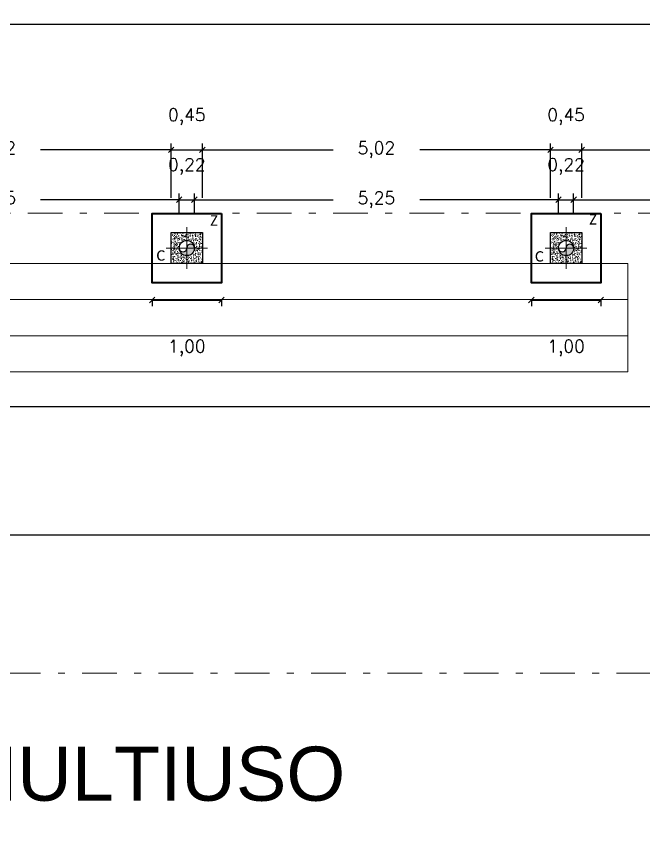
# Model space of a CAD drawing. Header units: metres. Extents: x 772934 to 773467, y 8442002 to 8442594.
# Drawn here: x 773082.96 to 773092, y 8442217.63 to 8442229.49 of the extents above; entities that cross this region are included whole.
import ezdxf

# ---------------------------------------------------------------- set-up
doc = ezdxf.new("R2010")
doc.units = ezdxf.units.M
doc.header["$PDMODE"] = 66
doc.linetypes.add('DASHDOT', pattern=[1, 0.5, -0.25, 0, -0.25])
for name, color, linetype, lineweight in [('02', 2, 'Continuous', 20), ('CIMENTACION', 7, 'Continuous', 40), ('COLUMNASS', 9, 'Continuous', 25), ('COTAS', 40, 'Continuous', 5), ('MURO...', 112, 'Continuous', 30), ('N.P.T', 61, 'DASHDOT', 9)]:
    doc.layers.add(name, color=color, linetype=linetype, lineweight=lineweight)
doc.layers.add('GRADERIA', color=7, linetype='Continuous', lineweight=15, true_color=0xc75757)
doc.layers.add('TEXTOS-CHICOS-03', color=3, linetype='Continuous')
doc.styles.add('ARIAL', font='arial.ttf', dxfattribs={"width": 1.1})
doc.styles.add('Legend', font='calibri.ttf')
doc.styles.get("Standard").update_dxf_attribs({"font": 'simplex.shx'})
doc.dimstyles.new('ISO-25', dxfattribs={"dimscale": 0, "dimtxt": 0.18, "dimasz": 0.08, "dimexe": 0.09, "dimexo": 0.5, "dimgap": 0.35, "dimtad": 0, "dimtih": 1, "dimtoh": 1, "dimzin": 3, "dimtxsty": 'Standard', "dimblk": 'OBLIQUE', "dimcen": -3, "dimclrd": 256, "dimclre": 256, "dimadec": 0, "dimazin": 0, "dimtfac": 1, "dimtmove": 2, "dimatfit": 2, "dimldrblk": 'OBLIQUE', "dimfxl": 1, "dimfxlon": 1, "dimtolj": 2, "dimarcsym": 0})

# ---------------------------------------------------------------- blocks, each defined once
blk = doc.blocks.new('_Oblique')
at = {"color": 0, "linetype": 'ByBlock', "lineweight": -2}
blk.add_line((-0.5, -0.5), (0.5, 0.5), dxfattribs=at)
blk = doc.blocks.new('*D85')
at = {"color": 173, "lineweight": -2, "ltscale": 0.05, "true_color": 0x4b5ece, "transparency": 16777216}
for p, q in [((773084.92, 8442225.396), (773084.92, 8442225.306)), ((773085.92, 8442225.396), (773085.92, 8442225.306))]:
    blk.add_line(p, q, dxfattribs=at)
at = {"color": 175, "lineweight": -2, "ltscale": 0.05, "true_color": 0x4d4db3, "transparency": 16777216}
blk.add_line((773084.92, 8442225.396), (773085.92, 8442225.396), dxfattribs=at)
at = {"layer": 'Defpoints', "color": 0, "ltscale": 0.05, "transparency": 16777216}
for p in [(773084.92, 8442225.646), (773085.92, 8442225.646), (773085.92, 8442225.396)]:
    blk.add_point(p, dxfattribs=at)
at = {"color": 175, "lineweight": -2, "ltscale": 0.05, "true_color": 0x4d4db3, "transparency": 16777216, "xscale": 0.08, "yscale": 0.08, "zscale": 0.08, "rotation": 180}
blk.add_blockref('_Oblique', (773084.92, 8442225.396), dxfattribs=at)
at = {"color": 175, "lineweight": -2, "ltscale": 0.05, "true_color": 0x4d4db3, "transparency": 16777216, "xscale": 0.08, "yscale": 0.08, "zscale": 0.08}
blk.add_blockref('_Oblique', (773085.92, 8442225.396), dxfattribs=at)
at = {"color": 0, "ltscale": 0.05, "transparency": 16777216, "insert": (773085.42, 8442224.702), "char_height": 0.18, "attachment_point": 5}
blk.add_mtext('\\A2;1,00', dxfattribs=at)
blk = doc.blocks.new('*D86')
at = {"color": 173, "lineweight": -2, "ltscale": 0.05, "true_color": 0x4b5ece, "transparency": 16777216}
for p, q in [((773090.387, 8442225.396), (773090.387, 8442225.306)), ((773091.387, 8442225.396), (773091.387, 8442225.306))]:
    blk.add_line(p, q, dxfattribs=at)
at = {"color": 175, "lineweight": -2, "ltscale": 0.05, "true_color": 0x4d4db3, "transparency": 16777216}
blk.add_line((773090.387, 8442225.396), (773091.387, 8442225.396), dxfattribs=at)
at = {"layer": 'Defpoints', "color": 0, "ltscale": 0.05, "transparency": 16777216}
for p in [(773090.387, 8442225.646), (773091.387, 8442225.646), (773091.387, 8442225.396)]:
    blk.add_point(p, dxfattribs=at)
at = {"color": 175, "lineweight": -2, "ltscale": 0.05, "true_color": 0x4d4db3, "transparency": 16777216, "xscale": 0.08, "yscale": 0.08, "zscale": 0.08, "rotation": 180}
blk.add_blockref('_Oblique', (773090.387, 8442225.396), dxfattribs=at)
at = {"color": 175, "lineweight": -2, "ltscale": 0.05, "true_color": 0x4d4db3, "transparency": 16777216, "xscale": 0.08, "yscale": 0.08, "zscale": 0.08}
blk.add_blockref('_Oblique', (773091.387, 8442225.396), dxfattribs=at)
at = {"color": 0, "ltscale": 0.05, "transparency": 16777216, "insert": (773090.887, 8442224.702), "char_height": 0.18, "attachment_point": 5}
blk.add_mtext('\\A2;1,00', dxfattribs=at)
blk = doc.blocks.new('*D96')
at = {"color": 173, "lineweight": -2, "ltscale": 0.05, "true_color": 0x4b5ece, "transparency": 16777216}
for p, q in [((773080.063, 8442226.646), (773080.063, 8442226.932)), ((773085.31, 8442226.646), (773085.31, 8442226.932))]:
    blk.add_line(p, q, dxfattribs=at)
at = {"color": 175, "lineweight": -2, "ltscale": 0.05, "true_color": 0x4d4db3, "transparency": 16777216}
for p, q in [((773080.063, 8442226.842), (773082.062, 8442226.842)), ((773085.31, 8442226.842), (773083.311, 8442226.842))]:
    blk.add_line(p, q, dxfattribs=at)
at = {"layer": 'Defpoints', "color": 0, "ltscale": 0.05, "transparency": 16777216}
for p in [(773085.31, 8442226.842), (773080.063, 8442226.146), (773085.31, 8442226.146)]:
    blk.add_point(p, dxfattribs=at)
at = {"color": 175, "lineweight": -2, "ltscale": 0.05, "true_color": 0x4d4db3, "transparency": 16777216, "xscale": 0.08, "yscale": 0.08, "zscale": 0.08, "rotation": 180}
blk.add_blockref('_Oblique', (773080.063, 8442226.842), dxfattribs=at)
at = {"color": 175, "lineweight": -2, "ltscale": 0.05, "true_color": 0x4d4db3, "transparency": 16777216, "xscale": 0.08, "yscale": 0.08, "zscale": 0.08}
blk.add_blockref('_Oblique', (773085.31, 8442226.842), dxfattribs=at)
at = {"color": 0, "ltscale": 0.05, "transparency": 16777216, "insert": (773082.687, 8442226.842), "char_height": 0.18, "attachment_point": 5}
blk.add_mtext('\\A2;5,25', dxfattribs=at)
blk = doc.blocks.new('*D97')
at = {"color": 173, "lineweight": -2, "ltscale": 0.05, "true_color": 0x4b5ece, "transparency": 16777216}
for p, q in [((773085.31, 8442226.646), (773085.31, 8442226.932)), ((773085.529, 8442226.646), (773085.529, 8442226.932))]:
    blk.add_line(p, q, dxfattribs=at)
at = {"color": 175, "lineweight": -2, "ltscale": 0.05, "true_color": 0x4d4db3, "transparency": 16777216}
blk.add_line((773085.31, 8442226.842), (773085.529, 8442226.842), dxfattribs=at)
at = {"layer": 'Defpoints', "color": 0, "ltscale": 0.05, "transparency": 16777216}
for p in [(773085.529, 8442226.842), (773085.31, 8442226.146), (773085.529, 8442226.146)]:
    blk.add_point(p, dxfattribs=at)
at = {"color": 0, "ltscale": 0.05, "transparency": 16777216, "insert": (773085.42, 8442227.322), "char_height": 0.18, "attachment_point": 5}
blk.add_mtext('\\A2;0,22', dxfattribs=at)
blk = doc.blocks.new('*D98')
at = {"color": 173, "lineweight": -2, "ltscale": 0.05, "true_color": 0x4b5ece, "transparency": 16777216}
for p, q in [((773085.529, 8442226.646), (773085.529, 8442226.932)), ((773090.777, 8442226.646), (773090.777, 8442226.932))]:
    blk.add_line(p, q, dxfattribs=at)
at = {"color": 175, "lineweight": -2, "ltscale": 0.05, "true_color": 0x4d4db3, "transparency": 16777216}
for p, q in [((773085.529, 8442226.842), (773087.529, 8442226.842)), ((773090.777, 8442226.842), (773088.778, 8442226.842))]:
    blk.add_line(p, q, dxfattribs=at)
at = {"layer": 'Defpoints', "color": 0, "ltscale": 0.05, "transparency": 16777216}
for p in [(773090.777, 8442226.842), (773085.529, 8442226.146), (773090.777, 8442226.146)]:
    blk.add_point(p, dxfattribs=at)
at = {"color": 175, "lineweight": -2, "ltscale": 0.05, "true_color": 0x4d4db3, "transparency": 16777216, "xscale": 0.08, "yscale": 0.08, "zscale": 0.08, "rotation": 180}
blk.add_blockref('_Oblique', (773085.529, 8442226.842), dxfattribs=at)
at = {"color": 175, "lineweight": -2, "ltscale": 0.05, "true_color": 0x4d4db3, "transparency": 16777216, "xscale": 0.08, "yscale": 0.08, "zscale": 0.08}
blk.add_blockref('_Oblique', (773090.777, 8442226.842), dxfattribs=at)
at = {"color": 0, "ltscale": 0.05, "transparency": 16777216, "insert": (773088.153, 8442226.842), "char_height": 0.18, "attachment_point": 5}
blk.add_mtext('\\A2;5,25', dxfattribs=at)
blk = doc.blocks.new('*D99')
at = {"color": 173, "lineweight": -2, "ltscale": 0.05, "true_color": 0x4b5ece, "transparency": 16777216}
for p, q in [((773090.777, 8442226.646), (773090.777, 8442226.932)), ((773090.996, 8442226.646), (773090.996, 8442226.932))]:
    blk.add_line(p, q, dxfattribs=at)
at = {"color": 175, "lineweight": -2, "ltscale": 0.05, "true_color": 0x4d4db3, "transparency": 16777216}
blk.add_line((773090.777, 8442226.842), (773090.996, 8442226.842), dxfattribs=at)
at = {"layer": 'Defpoints', "color": 0, "ltscale": 0.05, "transparency": 16777216}
for p in [(773090.996, 8442226.842), (773090.777, 8442226.146), (773090.996, 8442226.146)]:
    blk.add_point(p, dxfattribs=at)
at = {"color": 0, "ltscale": 0.05, "transparency": 16777216, "insert": (773090.887, 8442227.322), "char_height": 0.18, "attachment_point": 5}
blk.add_mtext('\\A2;0,22', dxfattribs=at)
blk = doc.blocks.new('*D100')
at = {"color": 173, "lineweight": -2, "ltscale": 0.05, "true_color": 0x4b5ece, "transparency": 16777216}
for p, q in [((773090.996, 8442226.646), (773090.996, 8442226.932)), ((773096.244, 8442226.646), (773096.244, 8442226.932))]:
    blk.add_line(p, q, dxfattribs=at)
at = {"color": 175, "lineweight": -2, "ltscale": 0.05, "true_color": 0x4d4db3, "transparency": 16777216}
for p, q in [((773090.996, 8442226.842), (773092.996, 8442226.842)), ((773096.244, 8442226.842), (773094.244, 8442226.842))]:
    blk.add_line(p, q, dxfattribs=at)
at = {"layer": 'Defpoints', "color": 0, "ltscale": 0.05, "transparency": 16777216}
for p in [(773096.244, 8442226.842), (773090.996, 8442226.146), (773096.244, 8442226.146)]:
    blk.add_point(p, dxfattribs=at)
at = {"color": 175, "lineweight": -2, "ltscale": 0.05, "true_color": 0x4d4db3, "transparency": 16777216, "xscale": 0.08, "yscale": 0.08, "zscale": 0.08, "rotation": 180}
blk.add_blockref('_Oblique', (773090.996, 8442226.842), dxfattribs=at)
at = {"color": 175, "lineweight": -2, "ltscale": 0.05, "true_color": 0x4d4db3, "transparency": 16777216, "xscale": 0.08, "yscale": 0.08, "zscale": 0.08}
blk.add_blockref('_Oblique', (773096.244, 8442226.842), dxfattribs=at)
at = {"color": 0, "ltscale": 0.05, "transparency": 16777216, "insert": (773093.62, 8442226.842), "char_height": 0.18, "attachment_point": 5}
blk.add_mtext('\\A2;5,25', dxfattribs=at)
blk = doc.blocks.new('*D109')
at = {"color": 173, "lineweight": -2, "ltscale": 0.05, "true_color": 0x4b5ece, "transparency": 16777216}
for p, q in [((773080.178, 8442226.871), (773080.178, 8442227.653)), ((773085.195, 8442226.871), (773085.195, 8442227.653))]:
    blk.add_line(p, q, dxfattribs=at)
at = {"color": 175, "lineweight": -2, "ltscale": 0.05, "true_color": 0x4d4db3, "transparency": 16777216}
for p, q in [((773080.178, 8442227.563), (773082.062, 8442227.563)), ((773085.195, 8442227.563), (773083.311, 8442227.563))]:
    blk.add_line(p, q, dxfattribs=at)
at = {"layer": 'Defpoints', "color": 0, "ltscale": 0.05, "transparency": 16777216}
for p in [(773085.195, 8442227.563), (773080.178, 8442226.371), (773085.195, 8442226.371)]:
    blk.add_point(p, dxfattribs=at)
at = {"color": 175, "lineweight": -2, "ltscale": 0.05, "true_color": 0x4d4db3, "transparency": 16777216, "xscale": 0.08, "yscale": 0.08, "zscale": 0.08, "rotation": 180}
blk.add_blockref('_Oblique', (773080.178, 8442227.563), dxfattribs=at)
at = {"color": 175, "lineweight": -2, "ltscale": 0.05, "true_color": 0x4d4db3, "transparency": 16777216, "xscale": 0.08, "yscale": 0.08, "zscale": 0.08}
blk.add_blockref('_Oblique', (773085.195, 8442227.563), dxfattribs=at)
at = {"color": 0, "ltscale": 0.05, "transparency": 16777216, "insert": (773082.687, 8442227.563), "char_height": 0.18, "attachment_point": 5}
blk.add_mtext('\\A2;5,02', dxfattribs=at)
blk = doc.blocks.new('*D110')
at = {"color": 173, "lineweight": -2, "ltscale": 0.05, "true_color": 0x4b5ece, "transparency": 16777216}
for p, q in [((773085.195, 8442226.871), (773085.195, 8442227.653)), ((773085.645, 8442226.871), (773085.645, 8442227.653))]:
    blk.add_line(p, q, dxfattribs=at)
at = {"color": 175, "lineweight": -2, "ltscale": 0.05, "true_color": 0x4d4db3, "transparency": 16777216}
blk.add_line((773085.195, 8442227.563), (773085.645, 8442227.563), dxfattribs=at)
at = {"layer": 'Defpoints', "color": 0, "ltscale": 0.05, "transparency": 16777216}
for p in [(773085.645, 8442227.563), (773085.195, 8442226.371), (773085.645, 8442226.371)]:
    blk.add_point(p, dxfattribs=at)
at = {"color": 0, "ltscale": 0.05, "transparency": 16777216, "insert": (773085.42, 8442228.042), "char_height": 0.18, "attachment_point": 5}
blk.add_mtext('\\A2;0,45', dxfattribs=at)
blk = doc.blocks.new('*D111')
at = {"color": 173, "lineweight": -2, "ltscale": 0.05, "true_color": 0x4b5ece, "transparency": 16777216}
for p, q in [((773085.645, 8442226.871), (773085.645, 8442227.653)), ((773090.662, 8442226.871), (773090.662, 8442227.653))]:
    blk.add_line(p, q, dxfattribs=at)
at = {"color": 175, "lineweight": -2, "ltscale": 0.05, "true_color": 0x4d4db3, "transparency": 16777216}
for p, q in [((773085.645, 8442227.563), (773087.529, 8442227.563)), ((773090.662, 8442227.563), (773088.778, 8442227.563))]:
    blk.add_line(p, q, dxfattribs=at)
at = {"layer": 'Defpoints', "color": 0, "ltscale": 0.05, "transparency": 16777216}
for p in [(773090.662, 8442227.563), (773085.645, 8442226.371), (773090.662, 8442226.371)]:
    blk.add_point(p, dxfattribs=at)
at = {"color": 175, "lineweight": -2, "ltscale": 0.05, "true_color": 0x4d4db3, "transparency": 16777216, "xscale": 0.08, "yscale": 0.08, "zscale": 0.08, "rotation": 180}
blk.add_blockref('_Oblique', (773085.645, 8442227.563), dxfattribs=at)
at = {"color": 175, "lineweight": -2, "ltscale": 0.05, "true_color": 0x4d4db3, "transparency": 16777216, "xscale": 0.08, "yscale": 0.08, "zscale": 0.08}
blk.add_blockref('_Oblique', (773090.662, 8442227.563), dxfattribs=at)
at = {"color": 0, "ltscale": 0.05, "transparency": 16777216, "insert": (773088.153, 8442227.563), "char_height": 0.18, "attachment_point": 5}
blk.add_mtext('\\A2;5,02', dxfattribs=at)
blk = doc.blocks.new('*D112')
at = {"color": 173, "lineweight": -2, "ltscale": 0.05, "true_color": 0x4b5ece, "transparency": 16777216}
for p, q in [((773090.662, 8442226.871), (773090.662, 8442227.653)), ((773091.112, 8442226.871), (773091.112, 8442227.653))]:
    blk.add_line(p, q, dxfattribs=at)
at = {"color": 175, "lineweight": -2, "ltscale": 0.05, "true_color": 0x4d4db3, "transparency": 16777216}
blk.add_line((773090.662, 8442227.563), (773091.112, 8442227.563), dxfattribs=at)
at = {"layer": 'Defpoints', "color": 0, "ltscale": 0.05, "transparency": 16777216}
for p in [(773091.112, 8442227.563), (773090.662, 8442226.371), (773091.112, 8442226.371)]:
    blk.add_point(p, dxfattribs=at)
at = {"color": 0, "ltscale": 0.05, "transparency": 16777216, "insert": (773090.887, 8442228.042), "char_height": 0.18, "attachment_point": 5}
blk.add_mtext('\\A2;0,45', dxfattribs=at)
blk = doc.blocks.new('*D113')
at = {"color": 173, "lineweight": -2, "ltscale": 0.05, "true_color": 0x4b5ece, "transparency": 16777216}
for p, q in [((773091.112, 8442226.871), (773091.112, 8442227.653)), ((773096.128, 8442226.871), (773096.128, 8442227.653))]:
    blk.add_line(p, q, dxfattribs=at)
at = {"color": 175, "lineweight": -2, "ltscale": 0.05, "true_color": 0x4d4db3, "transparency": 16777216}
for p, q in [((773091.112, 8442227.563), (773092.996, 8442227.563)), ((773096.128, 8442227.563), (773094.244, 8442227.563))]:
    blk.add_line(p, q, dxfattribs=at)
at = {"layer": 'Defpoints', "color": 0, "ltscale": 0.05, "transparency": 16777216}
for p in [(773096.128, 8442227.563), (773091.112, 8442226.371), (773096.128, 8442226.371)]:
    blk.add_point(p, dxfattribs=at)
at = {"color": 175, "lineweight": -2, "ltscale": 0.05, "true_color": 0x4d4db3, "transparency": 16777216, "xscale": 0.08, "yscale": 0.08, "zscale": 0.08, "rotation": 180}
blk.add_blockref('_Oblique', (773091.112, 8442227.563), dxfattribs=at)
at = {"color": 175, "lineweight": -2, "ltscale": 0.05, "true_color": 0x4d4db3, "transparency": 16777216, "xscale": 0.08, "yscale": 0.08, "zscale": 0.08}
blk.add_blockref('_Oblique', (773096.128, 8442227.563), dxfattribs=at)
at = {"color": 0, "ltscale": 0.05, "transparency": 16777216, "insert": (773093.62, 8442227.563), "char_height": 0.18, "attachment_point": 5}
blk.add_mtext('\\A2;5,02', dxfattribs=at)
blk = doc.blocks.new('*D254')
at = {"color": 173, "lineweight": -2, "ltscale": 0.05, "true_color": 0x4b5ece, "transparency": 16777216}
for p, q in [((773063.328, 8442228.369), (773063.328, 8442229.459)), ((773096.578, 8442228.369), (773096.578, 8442229.459))]:
    blk.add_line(p, q, dxfattribs=at)
at = {"color": 175, "lineweight": -2, "ltscale": 0.05, "true_color": 0x4d4db3, "transparency": 16777216}
for p, q in [((773063.328, 8442229.369), (773079.243, 8442229.369)), ((773096.578, 8442229.369), (773080.663, 8442229.369))]:
    blk.add_line(p, q, dxfattribs=at)
at = {"layer": 'Defpoints', "color": 0, "ltscale": 0.05, "transparency": 16777216}
for p in [(773096.578, 8442229.369), (773063.328, 8442226.646), (773096.578, 8442226.646)]:
    blk.add_point(p, dxfattribs=at)
at = {"color": 175, "lineweight": -2, "ltscale": 0.05, "true_color": 0x4d4db3, "transparency": 16777216, "xscale": 0.08, "yscale": 0.08, "zscale": 0.08, "rotation": 180}
blk.add_blockref('_Oblique', (773063.328, 8442229.369), dxfattribs=at)
at = {"color": 175, "lineweight": -2, "ltscale": 0.05, "true_color": 0x4d4db3, "transparency": 16777216, "xscale": 0.08, "yscale": 0.08, "zscale": 0.08}
blk.add_blockref('_Oblique', (773096.578, 8442229.369), dxfattribs=at)
at = {"color": 0, "ltscale": 0.05, "transparency": 16777216, "insert": (773079.953, 8442229.369), "char_height": 0.18, "attachment_point": 5}
blk.add_mtext('\\A2;33,25', dxfattribs=at)
blk = doc.blocks.new('*D256')
at = {"color": 173, "lineweight": -2, "ltscale": 0.05, "true_color": 0x4b5ece, "transparency": 16777216}
for p, q in [((773064.928, 8442222.002), (773064.928, 8442222.092)), ((773094.978, 8442222.002), (773094.978, 8442222.092))]:
    blk.add_line(p, q, dxfattribs=at)
at = {"color": 175, "lineweight": -2, "ltscale": 0.05, "true_color": 0x4d4db3, "transparency": 16777216}
for p, q in [((773064.928, 8442222.002), (773079.243, 8442222.002)), ((773094.978, 8442222.002), (773080.663, 8442222.002))]:
    blk.add_line(p, q, dxfattribs=at)
at = {"layer": 'Defpoints', "color": 0, "ltscale": 0.05, "transparency": 16777216}
for p in [(773064.928, 8442221.991), (773094.978, 8442222.002), (773094.978, 8442221.991)]:
    blk.add_point(p, dxfattribs=at)
at = {"color": 175, "lineweight": -2, "ltscale": 0.05, "true_color": 0x4d4db3, "transparency": 16777216, "xscale": 0.08, "yscale": 0.08, "zscale": 0.08, "rotation": 180}
blk.add_blockref('_Oblique', (773064.928, 8442222.002), dxfattribs=at)
at = {"color": 175, "lineweight": -2, "ltscale": 0.05, "true_color": 0x4d4db3, "transparency": 16777216, "xscale": 0.08, "yscale": 0.08, "zscale": 0.08}
blk.add_blockref('_Oblique', (773094.978, 8442222.002), dxfattribs=at)
at = {"color": 0, "ltscale": 0.05, "transparency": 16777216, "insert": (773079.953, 8442222.002), "char_height": 0.18, "attachment_point": 5}
blk.add_mtext('\\A2;30,05', dxfattribs=at)

msp = doc.modelspace()

# ---------------------------------------------------------------- hatches: boundary and pattern name
at = {"linetype": 'Continuous', "lineweight": 0}
h = msp.add_hatch(dxfattribs=at)
h.set_pattern_fill('AR-CONC', color=256, scale=0.01, angle=90, style=0)
h.set_pattern_definition([(140, (773085.619935, 8442225.495666), (0.0062752, 0.071726), [0.0075, -0.0825]), (85, (773085.619935, 8442225.495666), (-0.075219, -0.013875), [0.006, -0.066]), (190.451, (773085.62046, 8442225.50164), (-0.068944, 0.057851), [0.006374, -0.070114]), (136.184, (773085.599935, 8442225.49567), (0.016552, 0.106724), [0.01125, -0.12375]), (186.636, (773085.60131, 8442225.50456), (-0.097412, 0.093466), [0.009561, -0.105171]), (81.184, (773085.59993, 8442225.49567), (-0.097412, 0.093466), [0.009, -0.099]), (111, (773085.604935, 8442225.505666), (0.040262, 0.0596907), [0.0075, -0.0825]), (56, (773085.604935, 8442225.505666), (-0.072515, 0.0243315), [0.006, -0.066]), (161.451, (773085.60829, 8442225.51064), (-0.032253, 0.0840223), [0.006374, -0.070114]), (127.5, (773085.619935, 8442225.495666), (-0.0332894, 0.001216), [0, -0.0652, 0, -0.067, 0, -0.06625]), (97.5, (773085.619935, 8442225.495666), (-0.0394412, 0.026307), [0, -0.0382, 0, -0.0637, 0, -0.02525]), (57.5, (773085.619935, 8442225.473366), (0.0022555, 0.05338224), [0, -0.025, 0, -0.078, 0, -0.1035]), (47.5, (773085.619935, 8442225.463366), (-0.0100105, 0.0583186), [0, -0.0325, 0, -0.0518, 0, -0.0735])])
edge = h.paths.add_edge_path()
edge.add_line((773085.195, 8442226.146), (773085.31, 8442226.146))
edge.add_arc((773085.42, 8442226.146), 0.11, 540, 630)
edge.add_line((773085.42, 8442226.036), (773085.42, 8442225.921))
edge.add_line((773085.42, 8442225.921), (773085.195, 8442225.921))
edge.add_line((773085.195, 8442225.921), (773085.195, 8442226.146))
edge = h.paths.add_edge_path()
edge.add_line((773085.195, 8442226.371), (773085.42, 8442226.371))
edge.add_line((773085.42, 8442226.371), (773085.42, 8442226.255))
edge.add_arc((773085.42, 8442226.146), 0.11, 450, 540)
edge.add_line((773085.31, 8442226.146), (773085.195, 8442226.146))
edge.add_line((773085.195, 8442226.146), (773085.195, 8442226.371))
edge = h.paths.add_edge_path()
edge.add_line((773085.645, 8442226.146), (773085.529, 8442226.146))
edge.add_arc((773085.42, 8442226.146), 0.11, 360.0041, 450)
edge.add_line((773085.42, 8442226.255), (773085.42, 8442226.371))
edge.add_line((773085.42, 8442226.371), (773085.645, 8442226.371))
edge.add_line((773085.645, 8442226.371), (773085.645, 8442226.146))
edge = h.paths.add_edge_path()
edge.add_line((773085.529, 8442226.146), (773085.645, 8442226.146))
edge.add_line((773085.645, 8442226.146), (773085.645, 8442225.921))
edge.add_line((773085.645, 8442225.921), (773085.42, 8442225.921))
edge.add_line((773085.42, 8442225.921), (773085.42, 8442226.036))
edge.add_arc((773085.42, 8442226.146), 0.11, 630, 720.0041)
h = msp.add_hatch(dxfattribs=at)
h.set_pattern_fill('AR-CONC', color=256, scale=0.01, angle=90, style=0)
h.set_pattern_definition([(140, (773091.0866, 8442225.495666), (0.0062752, 0.071726), [0.0075, -0.0825]), (85, (773091.0866, 8442225.495666), (-0.075219, -0.013875), [0.006, -0.066]), (190.451, (773091.087124, 8442225.50164), (-0.068944, 0.057851), [0.006374, -0.070114]), (136.184, (773091.0666, 8442225.49567), (0.016552, 0.106724), [0.01125, -0.12375]), (186.636, (773091.06798, 8442225.50456), (-0.097412, 0.093466), [0.009561, -0.105171]), (81.184, (773091.0666, 8442225.49567), (-0.097412, 0.093466), [0.009, -0.099]), (111, (773091.0716, 8442225.505666), (0.040262, 0.0596907), [0.0075, -0.0825]), (56, (773091.0716, 8442225.505666), (-0.072515, 0.0243315), [0.006, -0.066]), (161.451, (773091.07496, 8442225.51064), (-0.032253, 0.0840223), [0.006374, -0.070114]), (127.5, (773091.086602, 8442225.495666), (-0.0332894, 0.001216), [0, -0.0652, 0, -0.067, 0, -0.06625]), (97.5, (773091.0866, 8442225.495666), (-0.0394412, 0.026307), [0, -0.0382, 0, -0.0637, 0, -0.02525]), (57.5, (773091.086602, 8442225.473366), (0.0022555, 0.05338224), [0, -0.025, 0, -0.078, 0, -0.1035]), (47.5, (773091.0866, 8442225.463366), (-0.0100105, 0.0583186), [0, -0.0325, 0, -0.0518, 0, -0.0735])])
edge = h.paths.add_edge_path()
edge.add_line((773090.662, 8442226.146), (773090.777, 8442226.146))
edge.add_arc((773090.887, 8442226.146), 0.11, 540, 630)
edge.add_line((773090.887, 8442226.036), (773090.887, 8442225.921))
edge.add_line((773090.887, 8442225.921), (773090.662, 8442225.921))
edge.add_line((773090.662, 8442225.921), (773090.662, 8442226.146))
edge = h.paths.add_edge_path()
edge.add_line((773090.662, 8442226.371), (773090.887, 8442226.371))
edge.add_line((773090.887, 8442226.371), (773090.887, 8442226.255))
edge.add_arc((773090.887, 8442226.146), 0.11, 450, 540)
edge.add_line((773090.777, 8442226.146), (773090.662, 8442226.146))
edge.add_line((773090.662, 8442226.146), (773090.662, 8442226.371))
edge = h.paths.add_edge_path()
edge.add_line((773091.112, 8442226.146), (773090.996, 8442226.146))
edge.add_arc((773090.887, 8442226.146), 0.11, 360.0041, 450)
edge.add_line((773090.887, 8442226.255), (773090.887, 8442226.371))
edge.add_line((773090.887, 8442226.371), (773091.112, 8442226.371))
edge.add_line((773091.112, 8442226.371), (773091.112, 8442226.146))
edge = h.paths.add_edge_path()
edge.add_line((773090.996, 8442226.146), (773091.112, 8442226.146))
edge.add_line((773091.112, 8442226.146), (773091.112, 8442225.921))
edge.add_line((773091.112, 8442225.921), (773090.887, 8442225.921))
edge.add_line((773090.887, 8442225.921), (773090.887, 8442226.036))
edge.add_arc((773090.887, 8442226.146), 0.11, 630, 720.0041)
at = {"linetype": 'Continuous'}
h = msp.add_hatch(color=256, dxfattribs=at)
h.set_gradient(color1=(0, 0, 255), one_color=1, tint=1)
h.paths.add_polyline_path([(773085.42, 8442226.036, -0.414214), (773085.31, 8442226.146, 1), (773085.42, 8442226.146, -1), (773085.529, 8442226.146, -0.414214)])
h = msp.add_hatch(color=256, dxfattribs=at)
h.set_gradient(color1=(0, 0, 255), one_color=1, tint=1)
h.paths.add_polyline_path([(773090.887, 8442226.036, -0.414214), (773090.777, 8442226.146, 1), (773090.887, 8442226.146, -1), (773090.996, 8442226.146, -0.414214)])

# ---------------------------------------------------------------- linework, layer by layer
msp.add_line((773064.928, 8442223.861), (773094.978, 8442223.861))
at = {"layer": 'CIMENTACION'}
for points in [[(773085.92, 8442226.646), (773085.92, 8442225.646), (773084.92, 8442225.646), (773084.92, 8442226.646)], [(773091.387, 8442226.646), (773091.387, 8442225.646), (773090.387, 8442225.646), (773090.387, 8442226.646)]]:
    msp.add_lwpolyline(points, close=True, dxfattribs=at)
at = {"layer": 'COLUMNASS'}
for points in [[(773085.645, 8442226.371), (773085.645, 8442225.921), (773085.195, 8442225.921), (773085.195, 8442226.371)], [(773091.112, 8442226.371), (773091.112, 8442225.921), (773090.662, 8442225.921), (773090.662, 8442226.371)]]:
    msp.add_lwpolyline(points, close=True, dxfattribs=at)
at = {"layer": 'COTAS', "color": 1}
for points in [[(773085.42, 8442226.446), (773085.42, 8442226.071), (773085.42, 8442225.846)], [(773090.887, 8442226.446), (773090.887, 8442226.071), (773090.887, 8442225.846)], [(773085.72, 8442226.146), (773085.345, 8442226.146), (773085.12, 8442226.146)], [(773091.187, 8442226.146), (773090.812, 8442226.146), (773090.587, 8442226.146)]]:
    msp.add_lwpolyline(points, dxfattribs=at)
at = {"layer": 'GRADERIA'}
for points in [[(773067.928, 8442225.921), (773091.778, 8442225.921)], [(773091.778, 8442225.921), (773091.778, 8442224.881), (773091.778, 8442224.361)], [(773067.928, 8442225.401), (773091.778, 8442225.401)], [(773067.928, 8442224.881), (773091.778, 8442224.881)], [(773067.928, 8442224.361), (773091.778, 8442224.361)]]:
    msp.add_lwpolyline(points, dxfattribs=at)
at = {"layer": 'MURO...'}
for centre in [(773085.42, 8442226.146), (773090.887, 8442226.146)]:
    msp.add_circle(centre, 0.11, dxfattribs=at)
for centre, start, end in [((773085.365, 8442226.146), 180, 0), ((773085.475, 8442226.146), 0, 180), ((773090.832, 8442226.146), 180, 0), ((773090.941, 8442226.146), 0, 180)]:
    msp.add_arc(centre, 0.0548, start, end, dxfattribs=at)
at = {"layer": 'N.P.T'}
msp.add_line((773064.113, 8442220.015), (773095.814, 8442220.015), dxfattribs=at)
msp.add_lwpolyline([(773063.328, 8442226.651), (773096.578, 8442226.651), (773096.578, 8442204.861), (773063.328, 8442204.861)], close=True, dxfattribs=at)

# ---------------------------------------------------------------- texts
at = {"layer": '02', "lineweight": 5, "char_height": 0.15, "width": 5.57795, "attachment_point": 1, "style": 'Legend'}
for s, insert in [('Z', (773085.757, 8442226.618, 0.207)), ('Z', (773091.221, 8442226.635, 0.207)), ('C', (773084.983, 8442226.113)), ('C', (773090.44, 8442226.1))]:
    msp.add_mtext(s, dxfattribs=dict(at, insert=insert))
at = {"layer": 'TEXTOS-CHICOS-03', "color": 70, "style": 'ARIAL'}
msp.add_text('LOSA DEPORTIVA  MULTIUSO ', height=0.78103, dxfattribs=at).set_placement((773071.942, 8442218.172))

# ---------------------------------------------------------------- dimensions: what is measured, and where the dimension line sits
at = {"ltscale": 0.05}
for p1, p2, distance, picture, middle in [((773063.328, 8442226.646), (773096.578, 8442226.646), 2.723, '*D254', (773079.953, 8442229.369)), ((773064.928, 8442221.991), (773094.978, 8442221.991), 0.011, '*D256', (773079.953, 8442222.002))]:
    dim = msp.add_aligned_dim(p1=p1, p2=p2, distance=distance, dimstyle='ISO-25', override={"dimscale": 1}, dxfattribs=at)
    dim.commit()
    dim.dimension.update_dxf_attribs({"geometry": picture, "text_midpoint": middle})
for base, p1, p2, picture, middle in [((773085.645, 8442227.563), (773085.195, 8442226.371), (773085.645, 8442226.371), '*D110', (773085.42, 8442228.042)), ((773091.112, 8442227.563), (773090.662, 8442226.371), (773091.112, 8442226.371), '*D112', (773090.887, 8442228.042)), ((773085.195, 8442227.563), (773080.178, 8442226.371), (773085.195, 8442226.371), '*D109', (773082.687, 8442227.563)), ((773090.662, 8442227.563), (773085.645, 8442226.371), (773090.662, 8442226.371), '*D111', (773088.153, 8442227.563)), ((773096.128, 8442227.563), (773091.112, 8442226.371), (773096.128, 8442226.371), '*D113', (773093.62, 8442227.563)), ((773085.529, 8442226.842), (773085.31, 8442226.146), (773085.529, 8442226.146), '*D97', (773085.42, 8442227.322)), ((773090.996, 8442226.842), (773090.777, 8442226.146), (773090.996, 8442226.146), '*D99', (773090.887, 8442227.322)), ((773085.31, 8442226.842), (773080.063, 8442226.146), (773085.31, 8442226.146), '*D96', (773082.687, 8442226.842)), ((773090.777, 8442226.842), (773085.529, 8442226.146), (773090.777, 8442226.146), '*D98', (773088.153, 8442226.842)), ((773096.244, 8442226.842), (773090.996, 8442226.146), (773096.244, 8442226.146), '*D100', (773093.62, 8442226.842)), ((773085.92, 8442225.396), (773084.92, 8442225.646), (773085.92, 8442225.646), '*D85', (773085.42, 8442224.702)), ((773091.387, 8442225.396), (773090.387, 8442225.646), (773091.387, 8442225.646), '*D86', (773090.887, 8442224.702))]:
    dim = msp.add_linear_dim(base=base, p1=p1, p2=p2, dimstyle='ISO-25', override={"dimscale": 1}, dxfattribs=at)
    dim.commit()
    dim.dimension.update_dxf_attribs({"geometry": picture, "text_midpoint": middle})

doc.saveas('drawing.dxf')
